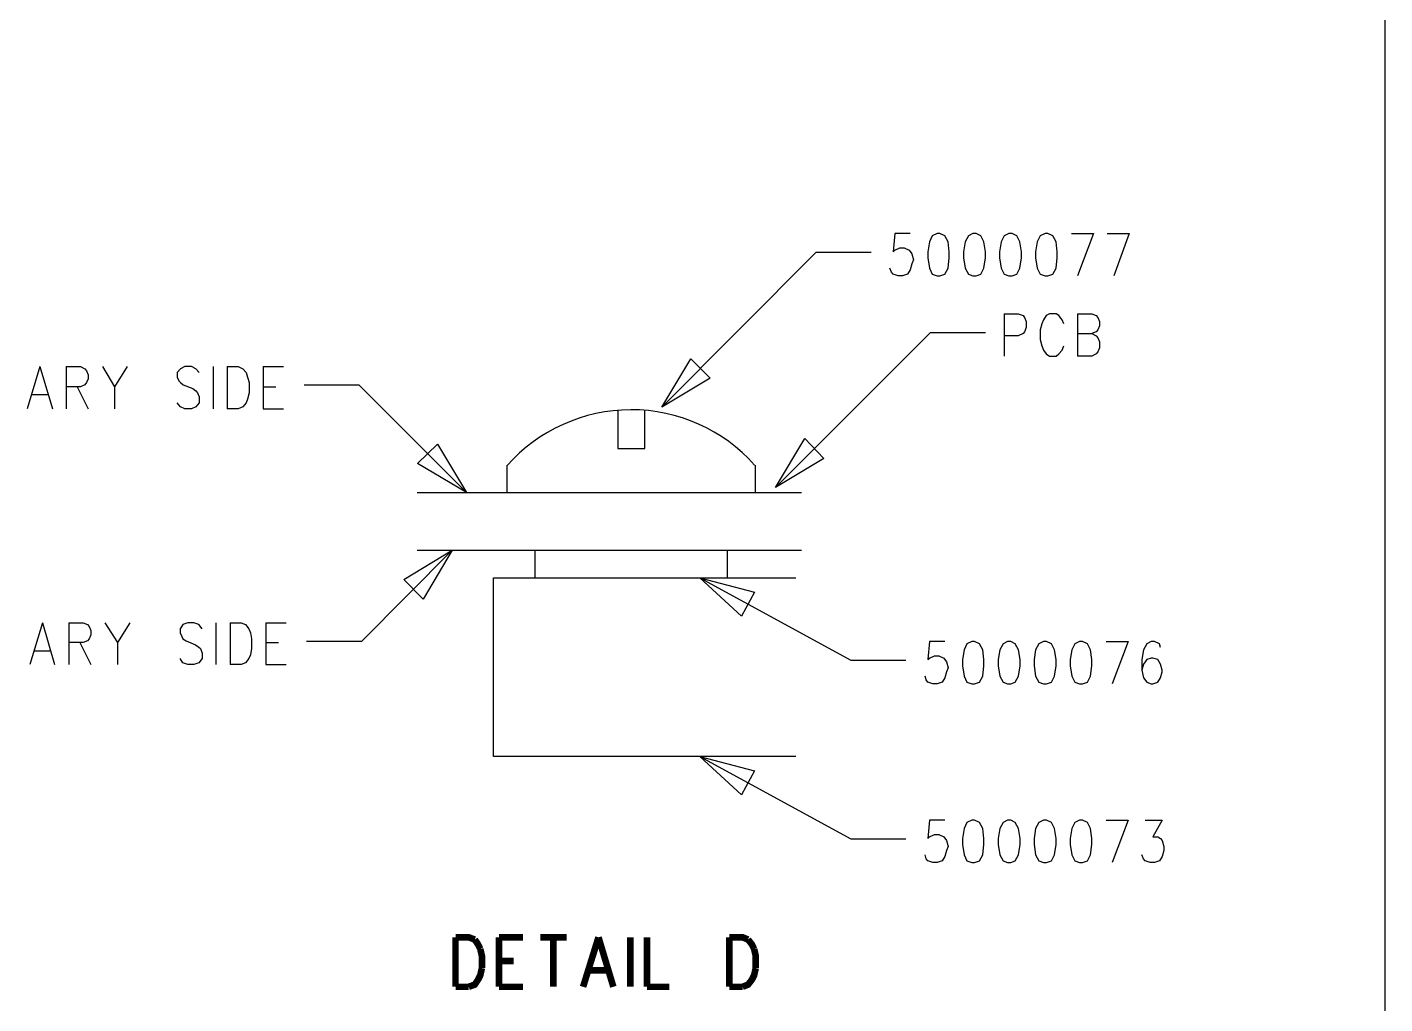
# Model space of a CAD drawing. Extents: x 11.9 to 28.1, y 10.8 to 21.2.
# Drawn here: x 25.624 to 28.093, y 12.516 to 14.292 of the extents above; entities that cross this region are included whole.
import ezdxf

# ---------------------------------------------------------------- set-up
doc = ezdxf.new("R2010")
doc.units = 0
doc.header["$MEASUREMENT"] = 0
doc.layers.add('LAYNR1', color=2, linetype='Continuous')

msp = doc.modelspace()

# ---------------------------------------------------------------- linework, layer by layer
at = {"layer": 'LAYNR1', "color": 7}
for points in [[(28.093, 21.199), (28.093, 10.799)], [(27.23, 13.917), (27.202, 13.917), (27.199, 13.884), (27.202, 13.887), (27.211, 13.891), (27.219, 13.891), (27.228, 13.887), (27.233, 13.88), (27.236, 13.869), (27.233, 13.862), (27.23, 13.851), (27.225, 13.843), (27.216, 13.84), (27.208, 13.84), (27.199, 13.843), (27.196, 13.847), (27.193, 13.854)], [(27.523, 13.917), (27.563, 13.917)], [(27.563, 13.917), (27.534, 13.84)], [(27.588, 13.917), (27.628, 13.917)], [(27.628, 13.917), (27.6, 13.84)], [(26.778, 13.601), (27.059, 13.883)], [(27.059, 13.883), (27.159, 13.883)], [(27.401, 13.771), (27.401, 13.694)], [(27.401, 13.771), (27.426, 13.771), (27.435, 13.768), (27.438, 13.764), (27.441, 13.757), (27.441, 13.746), (27.438, 13.738), (27.435, 13.735), (27.426, 13.731), (27.401, 13.731)], [(27.509, 13.753), (27.506, 13.76), (27.5, 13.768), (27.495, 13.771), (27.483, 13.771), (27.477, 13.768), (27.472, 13.76), (27.469, 13.753), (27.466, 13.742), (27.466, 13.724), (27.469, 13.713), (27.472, 13.705), (27.477, 13.698), (27.483, 13.694), (27.495, 13.694), (27.5, 13.698), (27.506, 13.705), (27.509, 13.713)], [(27.534, 13.771), (27.534, 13.694)], [(27.534, 13.771), (27.56, 13.771), (27.568, 13.768), (27.571, 13.764), (27.574, 13.757), (27.574, 13.749), (27.571, 13.742), (27.568, 13.738), (27.56, 13.735)], [(26.985, 13.455), (27.267, 13.737)], [(27.267, 13.737), (27.367, 13.737)], [(27.534, 13.735), (27.56, 13.735), (27.568, 13.731), (27.571, 13.727), (27.574, 13.72), (27.574, 13.709), (27.571, 13.702), (27.568, 13.698), (27.56, 13.694), (27.534, 13.694)], [(25.647, 13.675), (25.624, 13.598)], [(25.647, 13.675), (25.67, 13.598)], [(25.695, 13.675), (25.695, 13.598)], [(25.695, 13.675), (25.721, 13.675), (25.729, 13.671), (25.732, 13.667), (25.735, 13.66), (25.735, 13.653), (25.732, 13.646), (25.729, 13.642), (25.721, 13.638), (25.695, 13.638)], [(25.761, 13.675), (25.783, 13.638), (25.783, 13.598)], [(25.806, 13.675), (25.783, 13.638)], [(25.937, 13.664), (25.931, 13.671), (25.923, 13.675), (25.911, 13.675), (25.903, 13.671), (25.897, 13.664), (25.897, 13.656), (25.9, 13.649), (25.903, 13.646), (25.908, 13.642), (25.925, 13.635), (25.931, 13.631), (25.934, 13.627), (25.937, 13.62), (25.937, 13.609), (25.931, 13.602), (25.923, 13.598), (25.911, 13.598), (25.903, 13.602), (25.897, 13.609)], [(25.962, 13.675), (25.962, 13.598)], [(25.988, 13.675), (25.988, 13.598)], [(25.988, 13.675), (26.008, 13.675), (26.016, 13.671), (26.022, 13.664), (26.025, 13.656), (26.028, 13.646), (26.028, 13.627), (26.025, 13.616), (26.022, 13.609), (26.016, 13.602), (26.008, 13.598), (25.988, 13.598)], [(26.053, 13.675), (26.053, 13.598)], [(26.053, 13.675), (26.09, 13.675)], [(25.715, 13.638), (25.735, 13.598)], [(26.053, 13.638), (26.076, 13.638)], [(26.228, 13.641), (26.128, 13.641)], [(26.423, 13.446), (26.228, 13.641)], [(25.633, 13.624), (25.661, 13.624)], [(26.053, 13.598), (26.09, 13.598)], [(26.698, 13.596), (26.698, 13.526)], [(26.747, 13.526), (26.747, 13.596)], [(26.698, 13.526), (26.747, 13.526)], [(26.497, 13.446), (26.497, 13.496)], [(26.948, 13.496), (26.948, 13.446)], [(26.333, 13.446), (27.032, 13.446)], [(26.397, 13.341), (26.232, 13.175)], [(26.333, 13.341), (27.032, 13.341)], [(26.548, 13.291), (26.548, 13.341)], [(26.897, 13.341), (26.897, 13.291)], [(26.472, 12.966), (26.472, 13.291)], [(26.472, 13.291), (27.022, 13.291)], [(26.847, 13.291), (27.122, 13.141)], [(25.652, 13.209), (25.629, 13.133)], [(25.652, 13.209), (25.674, 13.133)], [(25.7, 13.209), (25.7, 13.133)], [(25.7, 13.209), (25.726, 13.209), (25.734, 13.206), (25.737, 13.202), (25.74, 13.195), (25.74, 13.187), (25.737, 13.18), (25.734, 13.176), (25.726, 13.173), (25.7, 13.173)], [(25.765, 13.209), (25.788, 13.173), (25.788, 13.133)], [(25.811, 13.209), (25.788, 13.173)], [(25.942, 13.198), (25.936, 13.206), (25.927, 13.209), (25.916, 13.209), (25.907, 13.206), (25.902, 13.198), (25.902, 13.191), (25.905, 13.184), (25.907, 13.18), (25.913, 13.176), (25.93, 13.169), (25.936, 13.165), (25.939, 13.162), (25.942, 13.154), (25.942, 13.144), (25.936, 13.136), (25.927, 13.133), (25.916, 13.133), (25.907, 13.136), (25.902, 13.144)], [(25.967, 13.209), (25.967, 13.133)], [(25.993, 13.209), (25.993, 13.133)], [(25.993, 13.209), (26.013, 13.209), (26.021, 13.206), (26.027, 13.198), (26.03, 13.191), (26.032, 13.18), (26.032, 13.162), (26.03, 13.151), (26.027, 13.144), (26.021, 13.136), (26.013, 13.133), (25.993, 13.133)], [(26.058, 13.209), (26.058, 13.133)], [(26.058, 13.209), (26.095, 13.209)], [(25.72, 13.173), (25.74, 13.133)], [(26.058, 13.173), (26.081, 13.173)], [(26.232, 13.175), (26.132, 13.175)], [(27.293, 13.175), (27.265, 13.175), (27.262, 13.142)], [(27.333, 13.171), (27.328, 13.16), (27.325, 13.142)], [(27.342, 13.175), (27.333, 13.171)], [(27.356, 13.171), (27.347, 13.175), (27.342, 13.175)], [(27.364, 13.142), (27.362, 13.16), (27.356, 13.171)], [(27.399, 13.171), (27.393, 13.16), (27.39, 13.142)], [(27.407, 13.175), (27.399, 13.171)], [(27.421, 13.171), (27.413, 13.175), (27.407, 13.175)], [(27.43, 13.142), (27.427, 13.16), (27.421, 13.171)], [(27.464, 13.171), (27.458, 13.16), (27.455, 13.142)], [(27.472, 13.175), (27.464, 13.171)], [(27.487, 13.171), (27.478, 13.175), (27.472, 13.175)], [(27.495, 13.142), (27.492, 13.16), (27.487, 13.171)], [(27.529, 13.171), (27.524, 13.16), (27.521, 13.142)], [(27.538, 13.175), (27.529, 13.171)], [(27.552, 13.171), (27.543, 13.175), (27.538, 13.175)], [(27.56, 13.142), (27.558, 13.16), (27.552, 13.171)], [(27.586, 13.175), (27.626, 13.175)], [(27.626, 13.175), (27.597, 13.098)], [(27.66, 13.171), (27.654, 13.16), (27.651, 13.142)], [(27.683, 13.171), (27.674, 13.175), (27.668, 13.175), (27.66, 13.171)], [(27.685, 13.164), (27.683, 13.171)], [(25.638, 13.158), (25.666, 13.158)], [(27.122, 13.141), (27.222, 13.141)], [(27.262, 13.142), (27.265, 13.145), (27.274, 13.149), (27.282, 13.149), (27.291, 13.145), (27.296, 13.138), (27.299, 13.127), (27.296, 13.12), (27.293, 13.109), (27.288, 13.101), (27.279, 13.098), (27.271, 13.098), (27.262, 13.101), (27.259, 13.105), (27.257, 13.112)], [(27.325, 13.142), (27.325, 13.131), (27.328, 13.112)], [(27.362, 13.112), (27.364, 13.131), (27.364, 13.142)], [(27.39, 13.142), (27.39, 13.131), (27.393, 13.112)], [(27.427, 13.112), (27.43, 13.131), (27.43, 13.142)], [(27.455, 13.142), (27.455, 13.131), (27.458, 13.112)], [(27.492, 13.112), (27.495, 13.131), (27.495, 13.142)], [(27.521, 13.142), (27.521, 13.131), (27.524, 13.112)], [(27.558, 13.112), (27.56, 13.131), (27.56, 13.142)], [(27.651, 13.142), (27.651, 13.123), (27.654, 13.109), (27.66, 13.101), (27.668, 13.098), (27.671, 13.098), (27.68, 13.101), (27.685, 13.109), (27.688, 13.12), (27.688, 13.123), (27.685, 13.134), (27.68, 13.142)], [(27.66, 13.142), (27.654, 13.134), (27.651, 13.123)], [(27.68, 13.142), (27.671, 13.145), (27.668, 13.145), (27.66, 13.142)], [(26.058, 13.133), (26.095, 13.133)], [(27.328, 13.112), (27.333, 13.101), (27.342, 13.098), (27.347, 13.098), (27.356, 13.101), (27.362, 13.112)], [(27.393, 13.112), (27.399, 13.101), (27.407, 13.098), (27.413, 13.098), (27.421, 13.101), (27.427, 13.112)], [(27.458, 13.112), (27.464, 13.101), (27.472, 13.098), (27.478, 13.098), (27.487, 13.101), (27.492, 13.112)], [(27.524, 13.112), (27.529, 13.101), (27.538, 13.098), (27.543, 13.098), (27.552, 13.101), (27.558, 13.112)], [(27.022, 12.966), (26.472, 12.966)], [(26.847, 12.966), (27.122, 12.816)], [(27.293, 12.85), (27.265, 12.85), (27.262, 12.817)], [(27.333, 12.846), (27.328, 12.835), (27.325, 12.817)], [(27.342, 12.85), (27.333, 12.846)], [(27.356, 12.846), (27.347, 12.85), (27.342, 12.85)], [(27.364, 12.817), (27.362, 12.835), (27.356, 12.846)], [(27.399, 12.846), (27.393, 12.835), (27.39, 12.817)], [(27.407, 12.85), (27.399, 12.846)], [(27.421, 12.846), (27.413, 12.85), (27.407, 12.85)], [(27.43, 12.817), (27.427, 12.835), (27.421, 12.846)], [(27.464, 12.846), (27.458, 12.835), (27.455, 12.817)], [(27.472, 12.85), (27.464, 12.846)], [(27.487, 12.846), (27.478, 12.85), (27.472, 12.85)], [(27.495, 12.817), (27.492, 12.835), (27.487, 12.846)], [(27.529, 12.846), (27.524, 12.835), (27.521, 12.817)], [(27.538, 12.85), (27.529, 12.846)], [(27.552, 12.846), (27.543, 12.85), (27.538, 12.85)], [(27.56, 12.817), (27.558, 12.835), (27.552, 12.846)], [(27.586, 12.85), (27.626, 12.85)], [(27.626, 12.85), (27.597, 12.773)], [(27.657, 12.85), (27.688, 12.85), (27.671, 12.82), (27.68, 12.82), (27.685, 12.817)], [(27.122, 12.816), (27.222, 12.816)], [(27.262, 12.817), (27.265, 12.82), (27.274, 12.824), (27.282, 12.824), (27.291, 12.82), (27.296, 12.813), (27.299, 12.802), (27.296, 12.795), (27.293, 12.784), (27.288, 12.776), (27.279, 12.773), (27.271, 12.773), (27.262, 12.776), (27.259, 12.78), (27.257, 12.787)], [(27.325, 12.817), (27.325, 12.806), (27.328, 12.787)], [(27.362, 12.787), (27.364, 12.806), (27.364, 12.817)], [(27.39, 12.817), (27.39, 12.806), (27.393, 12.787)], [(27.427, 12.787), (27.43, 12.806), (27.43, 12.817)], [(27.455, 12.817), (27.455, 12.806), (27.458, 12.787)], [(27.492, 12.787), (27.495, 12.806), (27.495, 12.817)], [(27.521, 12.817), (27.521, 12.806), (27.524, 12.787)], [(27.558, 12.787), (27.56, 12.806), (27.56, 12.817)], [(27.685, 12.817), (27.688, 12.813), (27.691, 12.802), (27.691, 12.795), (27.688, 12.784), (27.683, 12.776), (27.674, 12.773), (27.666, 12.773), (27.657, 12.776), (27.654, 12.78), (27.651, 12.787)], [(27.328, 12.787), (27.333, 12.776), (27.342, 12.773), (27.347, 12.773), (27.356, 12.776), (27.362, 12.787)], [(27.393, 12.787), (27.399, 12.776), (27.407, 12.773), (27.413, 12.773), (27.421, 12.776), (27.427, 12.787)], [(27.458, 12.787), (27.464, 12.776), (27.472, 12.773), (27.478, 12.773), (27.487, 12.776), (27.492, 12.787)], [(27.524, 12.787), (27.529, 12.776), (27.538, 12.773), (27.543, 12.773), (27.552, 12.776), (27.558, 12.787)]]:
    msp.add_lwpolyline(points, dxfattribs=at)
for points in [[(27.279, 13.917), (27.27, 13.913), (27.265, 13.902), (27.262, 13.884), (27.262, 13.873), (27.265, 13.854), (27.27, 13.843), (27.279, 13.84), (27.284, 13.84), (27.293, 13.843), (27.299, 13.854), (27.301, 13.873), (27.301, 13.884), (27.299, 13.902), (27.293, 13.913), (27.284, 13.917), (27.279, 13.917)], [(27.344, 13.917), (27.336, 13.913), (27.33, 13.902), (27.327, 13.884), (27.327, 13.873), (27.33, 13.854), (27.336, 13.843), (27.344, 13.84), (27.35, 13.84), (27.358, 13.843), (27.364, 13.854), (27.367, 13.873), (27.367, 13.884), (27.364, 13.902), (27.358, 13.913), (27.35, 13.917), (27.344, 13.917)], [(27.409, 13.917), (27.401, 13.913), (27.395, 13.902), (27.392, 13.884), (27.392, 13.873), (27.395, 13.854), (27.401, 13.843), (27.409, 13.84), (27.415, 13.84), (27.424, 13.843), (27.429, 13.854), (27.432, 13.873), (27.432, 13.884), (27.429, 13.902), (27.424, 13.913), (27.415, 13.917), (27.409, 13.917)], [(27.475, 13.917), (27.466, 13.913), (27.461, 13.902), (27.458, 13.884), (27.458, 13.873), (27.461, 13.854), (27.466, 13.843), (27.475, 13.84), (27.48, 13.84), (27.489, 13.843), (27.495, 13.854), (27.497, 13.873), (27.497, 13.884), (27.495, 13.902), (27.489, 13.913), (27.48, 13.917), (27.475, 13.917)], [(26.778, 13.601), (26.831, 13.689), (26.866, 13.654), (26.778, 13.601)], [(26.423, 13.446), (26.334, 13.499), (26.37, 13.534), (26.423, 13.446)], [(26.985, 13.455), (27.038, 13.544), (27.073, 13.508), (26.985, 13.455)], [(26.397, 13.341), (26.344, 13.252), (26.309, 13.288), (26.397, 13.341)], [(26.847, 13.291), (26.947, 13.265), (26.923, 13.221), (26.847, 13.291)], [(26.847, 12.966), (26.947, 12.94), (26.923, 12.896), (26.847, 12.966)]]:
    msp.add_lwpolyline(points, close=True, dxfattribs=at)
msp.add_lwpolyline([(26.947, 13.496, 0.448907), (26.497, 13.495)], format="xyb", dxfattribs=at)
at = {"layer": 'LAYNR1', "color": 7, "const_width": 0.012}
for points in [[(26.403, 12.637), (26.403, 12.547)], [(26.403, 12.637), (26.427, 12.637), (26.438, 12.633)], [(26.482, 12.637), (26.482, 12.547)], [(26.482, 12.637), (26.526, 12.637)], [(26.557, 12.637), (26.605, 12.637)], [(26.581, 12.637), (26.581, 12.547)], [(26.663, 12.637), (26.635, 12.547)], [(26.663, 12.637), (26.69, 12.547)], [(26.721, 12.637), (26.721, 12.547)], [(26.751, 12.637), (26.751, 12.547)], [(26.901, 12.637), (26.901, 12.547)], [(26.901, 12.637), (26.925, 12.637), (26.935, 12.633)], [(26.438, 12.633), (26.444, 12.624), (26.448, 12.616)], [(26.448, 12.616), (26.451, 12.603), (26.451, 12.581)], [(26.935, 12.633), (26.942, 12.624), (26.946, 12.616)], [(26.946, 12.616), (26.949, 12.603), (26.949, 12.581)], [(26.482, 12.594), (26.509, 12.594)], [(26.451, 12.581), (26.448, 12.568), (26.444, 12.56), (26.438, 12.551), (26.427, 12.547)], [(26.646, 12.577), (26.68, 12.577)], [(26.949, 12.581), (26.946, 12.568), (26.942, 12.56), (26.935, 12.551), (26.925, 12.547)], [(26.427, 12.547), (26.403, 12.547)], [(26.482, 12.547), (26.526, 12.547)], [(26.751, 12.547), (26.792, 12.547)], [(26.925, 12.547), (26.901, 12.547)]]:
    msp.add_lwpolyline(points, dxfattribs=at)

doc.saveas('drawing.dxf')
